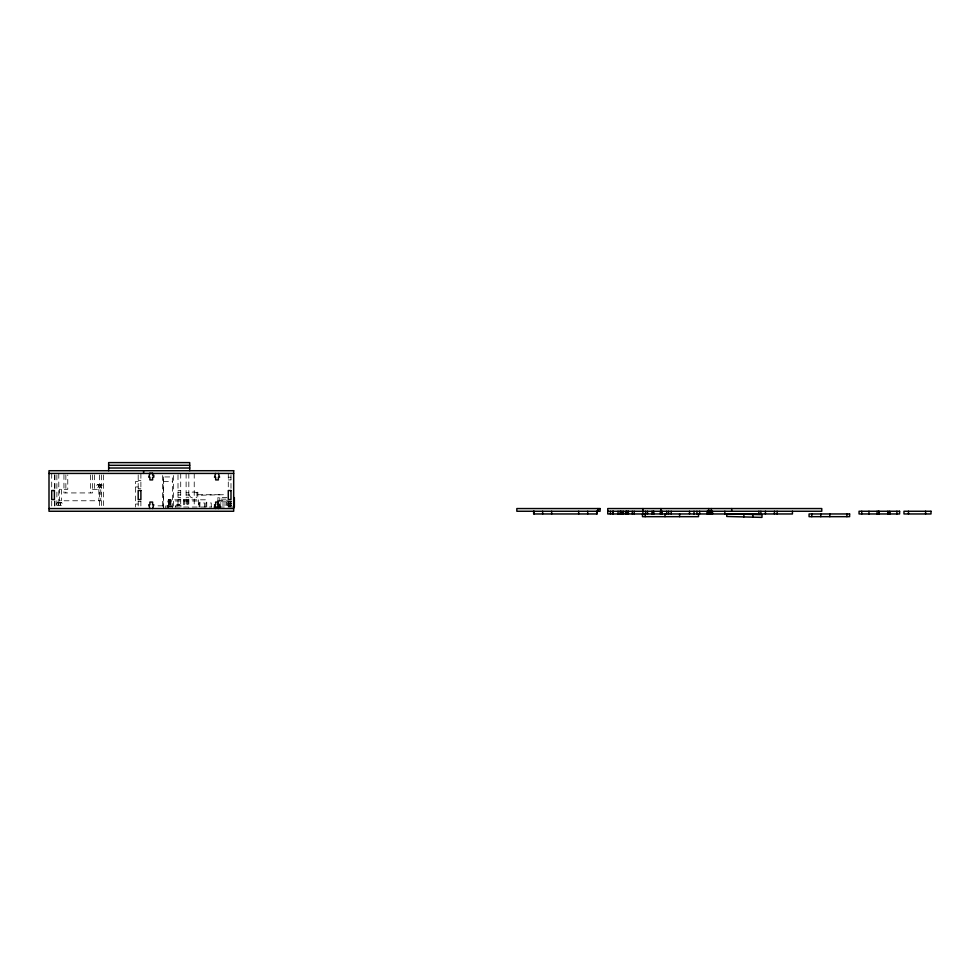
<?xml version="1.0" encoding="UTF-8"?>
<svg xmlns="http://www.w3.org/2000/svg" width="980" height="980" viewBox="0 0 980 980"><rect width="100%" height="100%" fill="white"/><g stroke="black" fill="none" stroke-linecap="round" stroke-linejoin="round"><path stroke-width="0.73" stroke-dasharray="4.9 3.68" d="M228.279 477.211L230.986 477.211M228.279 479.906L230.986 479.906M138.192 480.629L140.887 480.629M163.501 481.437L172.517 481.437M138.192 481.535L135.485 481.535L135.485 507.052M97.645 484.684L101.467 484.684A1.348 0.956 -90 0 1 102.3 486.705A1.348 0.956 -90 0 1 100.646 486.705A1.348 0.956 -90 0 1 101.467 484.684M135.485 486.938L138.192 486.938M97.645 487.391A1.348 0.956 90 0 0 98.478 485.357A1.348 0.956 90 0 0 96.824 485.357A1.348 0.956 90 0 0 97.645 487.391L101.467 487.391M138.192 488.751L140.887 488.738M92.488 489.326L100.769 489.326L100.769 500.768L59.486 500.768L59.486 489.326L67.767 489.326L67.767 474.871M178.005 490.453L180.712 490.453M178.005 492.266L180.712 492.266M186.114 492.744L188.821 492.744M196.931 492.744C187.143 489.008 187.143 500.988 196.931 497.252M197.825 494.729L223.501 494.729L197.825 495.268M178.005 494.961L180.712 494.961M186.114 494.998L188.821 494.998M186.114 497.252L188.821 497.252M227.066 497.571L217.915 497.571L217.915 499.861M178.005 497.669L180.712 497.669M226.098 499.139L220.806 499.139L220.806 503.536M217.915 500.719L226.931 500.719L226.931 507.028M220.806 501.172L227.372 501.172L227.372 502.973L220.806 502.973M227.789 501.172L231.77 501.172M138.192 501.368L140.887 501.356M228.279 502.066L230.986 502.066M57.514 502.703L61.336 502.703A1.348 0.956 -90 0 1 62.169 504.725A1.348 0.956 -90 0 1 60.515 504.725A1.348 0.956 -90 0 1 61.336 502.703M227.789 503.426L231.77 503.426M135.485 504.051L138.192 504.051M228.279 504.774L230.986 504.774M222.129 504.994L230.079 504.994M57.514 505.398L61.336 505.398M231.733 505.68L227.789 505.68L227.789 500.719M158.013 505.852L178.005 505.852M228.279 506.758L230.986 506.758M166.478 507.028L211.68 507.028M219.422 507.028L234.355 507.028M230.986 474.847L230.986 490.539M230.986 501.05L230.986 508.559M230.079 501.307L230.079 507.028M228.279 473.426L228.279 489.118M228.279 501.05L228.279 507.138M219.765 497.571L219.765 501.625M211.251 507.028L211.251 502.973L205.849 502.973L205.849 507.028M206.743 507.028L206.743 499.812L168.278 499.812L168.278 507.028M204.489 507.028L204.489 502.973L199.087 502.973L199.087 507.028M199.896 507.028L199.896 500.988L167.923 500.988L167.923 507.028M198.634 499.812L198.634 507.028M194.224 473.328L194.224 507.089M188.821 473.328L188.821 508.559M188.013 499.812L188.013 507.028M187.107 499.812L187.107 507.028M186.114 473.328L186.114 507.052M184.399 499.812L184.399 507.028M183.505 499.812L183.505 507.028M180.896 507.028L180.896 505.227L175.481 505.227L175.481 507.028M180.712 473.328L180.712 507.052M179.536 505.227L179.536 504.32L176.841 504.32L176.841 505.227M178.005 474.761L178.005 507.04M173.509 475.521L173.509 507.052M172.517 508.461L172.517 476.942L163.415 476.942L163.415 508.559M171.88 507.028L171.88 506.121L167.372 506.121L167.372 507.028M170.986 499.812L170.986 507.028M170.312 499.812L170.312 506.121M169.271 499.812L169.271 507.028M168.952 499.812L168.952 506.121M168.621 499.812L168.621 506.121M168.364 499.812L168.364 507.028M168.009 505.852L168.009 508.559M165.302 505.852L165.302 508.559M163.501 476.942L163.501 508.461M162.508 475.521L162.508 507.052M140.887 473.426L140.887 490.453M140.887 501.013L140.887 507.052M138.192 474.847L138.192 489.118M138.192 501.05L138.192 507.052M103.378 474.945L103.378 507.028M101.467 474.945L101.467 507.028M99.556 474.945L99.556 507.028M98.858 489.326L98.858 500.768M94.399 474.871L94.399 489.326M92.488 474.871L92.488 492.928L63.945 492.928L63.945 473.426M90.577 474.92L90.577 492.928M65.856 474.871L65.856 492.928M61.397 489.326L61.397 500.768M58.788 473.426L58.788 507.028M56.877 474.945L56.877 507.028M54.966 474.945L54.966 488.702M54.966 500.915L54.966 507.028M54.402 474.847L54.402 489.118M54.402 501.05L54.402 507.052M51.707 473.426L51.707 489.118M51.707 501.05L51.707 507.052M197.825 492.291L196.931 492.291L196.931 497.705L197.825 497.705L197.825 492.291M180.712 499.457L178.005 499.457L180.712 499.506M58.188 505.006A1.348 0.956 -90 0 0 57.759 502.752A1.348 0.956 -90 0 0 56.595 504.406A1.348 0.956 -90 0 0 58.188 505.006M100.389 486.705A1.348 0.956 -90 0 0 99.556 484.684A1.348 0.956 -90 0 0 98.735 486.705A1.348 0.956 -90 0 0 100.389 486.705M60.099 505.006A1.348 0.956 -90 0 0 59.67 502.752A1.348 0.956 -90 0 0 58.506 504.406A1.348 0.956 -90 0 0 60.099 505.006"/><path stroke-width="1.47" d="M743.857 516.913L743.93 514.218M752.861 517.146L752.934 514.451M108.645 465.316L189.716 465.316M108.645 468.011L189.716 468.011M149.72 473.328L152.66 473.328M49 473.426L233.681 473.426M214.13 507.028L220.659 507.028M49 508.559L233.681 508.559M607.759 511.254L821.767 511.254L821.767 508.559L607.759 508.559L607.759 513.961L792.44 513.961L792.44 511.254M925.598 511.254L925.598 513.961M908.472 511.254L908.472 513.961M896.896 511.254L896.896 513.961M878.876 511.254L878.876 513.961M878.778 511.254L878.778 513.961M877.088 511.254L877.076 513.961M868.966 511.254L868.966 513.961M861.751 511.254L861.751 513.961M846.916 513.961L846.916 516.668M829.803 513.961L829.803 516.668M820.787 513.961L820.787 516.668M811.783 513.961L811.783 516.668M777.128 511.254L777.128 513.961M774.42 511.254L774.42 513.961M765.417 511.254L765.417 513.961M760.884 511.254L760.884 513.961M758.875 511.254L758.875 513.961M731.68 508.559L731.68 511.254M724.845 511.254L724.845 513.961M712.534 511.254L712.534 513.961M711.358 508.559L711.358 513.961M709.937 511.254L709.937 513.961M708.65 508.559L708.65 513.961M707.486 511.254L707.486 513.961M707.229 511.254L707.229 513.961M699.647 511.254L699.647 513.961M698.52 513.961L698.52 516.668L642.488 516.668L642.488 513.961M696.939 511.254L696.939 513.961M694.024 511.254L694.024 513.961M689.528 511.254L689.528 513.961M679.606 513.961L679.606 516.668M671.202 511.254L671.202 513.961M668.605 511.254L668.605 513.961M666.694 511.254L666.694 513.961M665.016 513.961L665.016 516.668M662.235 511.254L662.235 513.961M660.912 508.559L660.912 513.961M660.324 511.254L660.324 513.961M653.856 511.254L653.856 513.961M653.182 511.254L653.182 513.961M651.945 511.254L651.945 513.961M647.486 511.254L647.486 513.961M645.575 511.254L645.575 513.961M645.195 513.961L645.195 516.668M642.892 508.559L642.892 513.961M634.207 511.254L634.207 513.961M632.296 511.254L632.296 513.961M628.376 511.254L628.376 513.961M627.837 511.254L627.837 513.961M626.465 511.254L626.465 513.961M625.926 511.254L625.926 513.961M623.452 511.254L623.452 513.961M622.006 511.254L621.957 513.961M620.744 511.254L620.744 513.961M620.095 511.254L620.095 513.961M618.049 511.254L618.049 513.961M613.162 511.254L613.162 513.961M612.941 511.254L612.941 513.961M610.454 511.254L610.454 513.961M597.923 508.559L597.923 511.254M597.188 511.254L597.188 513.961L533.647 513.961L533.647 511.254M596.71 511.254L596.71 513.961M587.706 511.254L587.706 513.961M578.69 511.254L578.69 513.961M551.667 511.254L551.667 513.961M542.651 511.254L542.651 513.961M534.125 511.254L534.125 513.961M234.355 497.571L234.355 507.028M219.765 504.32L219.765 507.028M218.369 473.426L219.545 477.211L218.369 477.211L218.369 479.906L215.661 479.906L215.661 477.211L214.498 477.211L215.661 473.426M218.369 508.559L218.369 506.758L219.545 506.758L219.545 504.774L218.369 504.774L218.369 502.066L215.661 502.066L215.661 504.774L214.498 504.774L215.661 508.559M217.915 500.719L217.915 507.028M189.716 470.719L189.716 462.609L108.645 462.609L108.645 470.719M152.598 473.426L152.598 475.227L153.774 475.227L153.774 477.211L152.598 477.211L152.598 479.906L149.903 479.906L149.903 477.211L148.727 477.211L149.903 473.426M152.598 508.559L153.774 504.774L152.598 504.774L152.598 502.066L149.903 502.066L149.903 504.774L148.727 504.774L149.903 508.559M143.595 470.719L143.595 473.426M726.817 513.765L726.744 516.472L761.962 517.391L762.036 514.684L726.817 513.765M233.681 470.719L49 470.719L49 511.254L233.681 511.254L233.681 470.719M54.402 490.539L51.707 490.539L51.707 499.543L54.402 499.543L54.402 490.539M140.887 490.539L138.192 490.539L138.192 499.543L140.887 499.543L140.887 490.539M230.986 490.539L228.279 490.539L228.279 499.543L230.986 499.543L230.986 490.539M600.079 508.559L516.84 508.559L516.84 511.254L600.079 511.254L600.079 508.559M899.591 511.254L859.056 511.254L859.056 513.961L899.591 513.961L899.591 511.254M931 511.254L903.977 511.254L903.977 513.961L931 513.961L931 511.254M849.611 513.961L809.076 513.961L809.076 516.668L849.611 516.668L849.611 513.961M889.705 513.961L889.705 511.254L889.681 513.961M887.88 513.961L887.88 511.254L887.831 513.961"/></g></svg>
